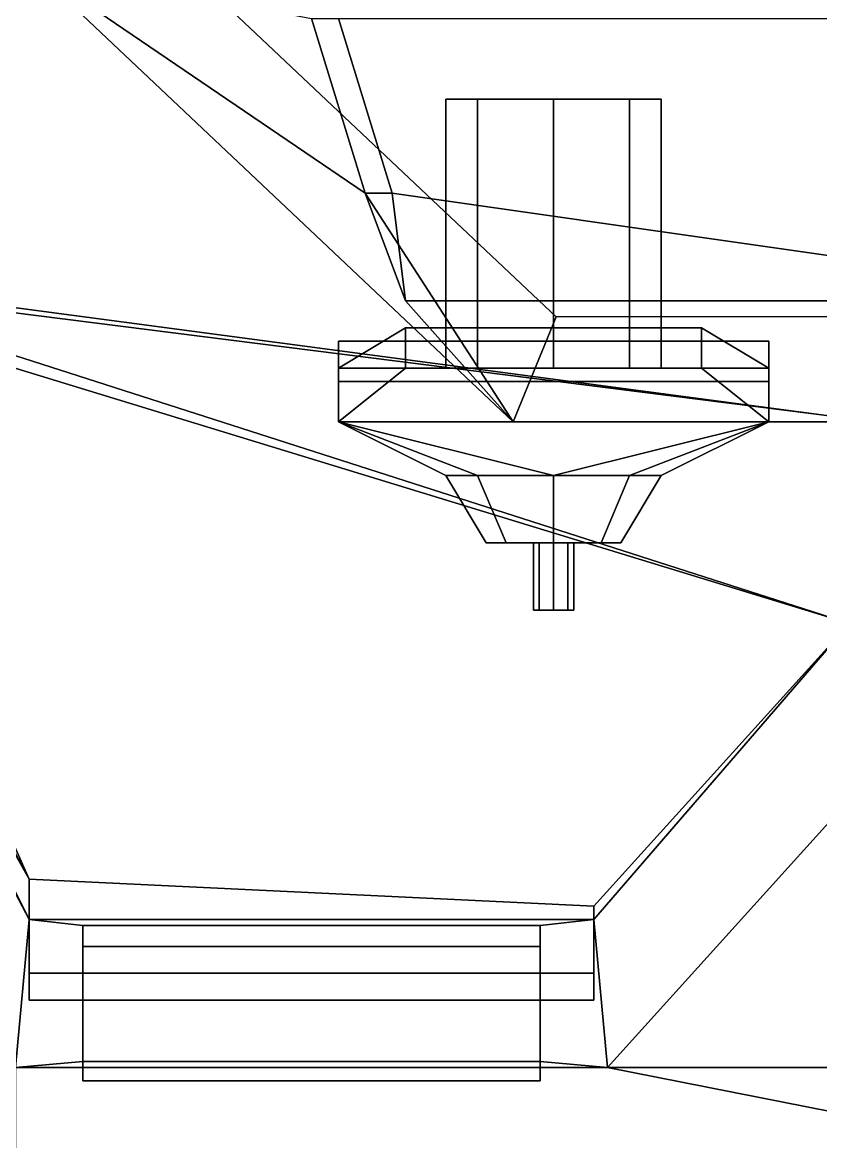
# Model space of a CAD drawing. Header units: millimetres. Extents: x -1.1 to 1.1, y -2.6 to 8.
# Drawn here: x -0.595 to -0.001, y -1.905 to -1.073 of the extents above; entities that cross this region are included whole.
import ezdxf

# ---------------------------------------------------------------- set-up
doc = ezdxf.new("R2010")
doc.units = ezdxf.units.MM
for name, color, linetype in [('base_patch', 6, 'Continuous'), ('sleeve', 5, 'Continuous'), ('turret', 2, 'Continuous')]:
    doc.layers.add(name, color=color, linetype=linetype)

msp = doc.modelspace()

# ---------------------------------------------------------------- linework, layer by layer
for points in [[(-0.65, -2.27, 0.41), (-0.65, 1.97485, 0.41), (0.65, 1.97485, 0.41), (0.65, -2.27, 0.41)], [(-0.83, -1.26, 1.69), (0.83, -1.47, 1.69), (0.83, 0.65, 1.69), (-0.83, 0.65, 1.69)], [(-0.59, -1.71, 1.69), (-0.83, -1.26, 1.69), (-0.83, -1.26, 1.69), (-0.59, -1.74, 1.6)], [(-0.59, -1.74, 1.6), (-0.83, -1.26, 1.69), (-0.83, -1.26, 1.69), (-0.6, -1.85, 1.35)], [(-0.17, -1.73, 1.69), (0.02, -1.52, 1.69), (-0.83, -1.26, 1.69), (-0.59, -1.71, 1.69)], [(0.76, -1.52, 1.69), (0.83, -1.47, 1.69), (-0.83, -1.26, 1.69), (0.02, -1.52, 1.69)], [(0.03, -1.64, 1.35), (0.02, -1.52, 1.69), (-0.17, -1.74, 1.6), (-0.16, -1.85, 1.35)], [(0.02, -1.52, 1.69), (-0.17, -1.73, 1.69), (-0.17, -1.74, 1.6)], [(0.6, -1.85, 1.35), (0.03, -1.64, 1.35), (-0.16, -1.85, 1.35), (0.6, -1.85, 1.35)], [(-0.17, -1.78, 1.68), (-0.17, -1.73, 1.69), (-0.59, -1.71, 1.69), (-0.59, -1.78, 1.68)], [(-0.59, -1.78, 1.68), (-0.59, -1.78, 1.68), (-0.59, -1.71, 1.69), (-0.59, -1.74, 1.6)], [(-0.17, -1.73, 1.69), (-0.17, -1.78, 1.68), (-0.17, -1.74, 1.6)], [(-0.55, -1.8456, 1.36), (-0.55, -1.7444, 1.59), (-0.59, -1.74, 1.6), (-0.6, -1.85, 1.35)], [(-0.21, -1.7444, 1.59), (-0.17, -1.74, 1.6), (-0.59, -1.74, 1.6), (-0.55, -1.7444, 1.59)], [(-0.17, -1.74, 1.6), (-0.17, -1.8, 1.64), (-0.59, -1.8, 1.64), (-0.59, -1.74, 1.6)], [(-0.59, -1.8, 1.64), (-0.59, -1.8, 1.66), (-0.59, -1.78, 1.68), (-0.59, -1.74, 1.6)], [(-0.21, -1.76, 1.59), (-0.21, -1.7444, 1.59), (-0.55, -1.7444, 1.59), (-0.55, -1.76, 1.59)], [(-0.55, -1.86, 1.36), (-0.55, -1.76, 1.59), (-0.55, -1.7444, 1.59), (-0.55, -1.8456, 1.36)], [(-0.16, -1.85, 1.35), (-0.17, -1.74, 1.6), (-0.21, -1.7444, 1.59), (-0.21, -1.8456, 1.36)], [(-0.21, -1.8456, 1.36), (-0.21, -1.7444, 1.59), (-0.21, -1.76, 1.59), (-0.21, -1.86, 1.36)], [(-0.17, -1.78, 1.68), (-0.17, -1.8, 1.66), (-0.17, -1.8, 1.64), (-0.17, -1.74, 1.6)], [(-0.21, -1.86, 1.36), (-0.21, -1.76, 1.59), (-0.55, -1.76, 1.59), (-0.55, -1.86, 1.36)], [(-0.17, -1.8, 1.66), (-0.17, -1.78, 1.68), (-0.59, -1.78, 1.68), (-0.59, -1.8, 1.66)], [(-0.17, -1.8, 1.64), (-0.17, -1.8, 1.66), (-0.59, -1.8, 1.66), (-0.59, -1.8, 1.64)], [(-0.16, -1.85, 1.35), (-0.21, -1.8456, 1.36), (-0.55, -1.8456, 1.36), (-0.6, -1.85, 1.35)], [(-0.21, -1.8456, 1.36), (-0.21, -1.86, 1.36), (-0.55, -1.86, 1.36), (-0.55, -1.8456, 1.36)], [(0.6, -2, 1.3), (-0.16, -1.85, 1.35), (-0.6, -1.85, 1.35), (-0.6, -2, 1.3)], [(0.6, -2, 1.3), (0.6, -1.85, 1.35), (-0.16, -1.85, 1.35), (0.6, -2, 1.3)]]:
    msp.add_3dface(points)
at = {"layer": 'base_patch'}
for points in [[(0.79, 0.65, 1.69), (-0.79, 0.65, 1.69), (-0.79, -1.26, 1.69), (0.79, -1.47, 1.69)], [(-0.79, -1.26, 1.69), (-0.84273, -1.26, 1.65485), (-0.59, -1.71, 1.69)], [(-0.84273, -1.26, 1.65485), (-0.59, -1.74, 1.6), (-0.59, -1.71, 1.69)], [(-0.84273, -1.26, 1.65485), (-0.6, -1.85, 1.35), (-0.59, -1.74, 1.6)], [(0.79, -1.47, 1.69), (-0.79, -1.26, 1.69), (0.02, -1.52, 1.69), (0.76, -1.52, 1.69)], [(0.02, -1.52, 1.69), (-0.79, -1.26, 1.69), (-0.59, -1.71, 1.69), (-0.17, -1.73, 1.69)]]:
    msp.add_3dface(points, dxfattribs=at)
at = {"layer": 'sleeve'}
for points in [[(-0.28, -1.13, 1.96), (-0.25657, -1.13, 1.90343), (-0.25657, -1.33, 1.90343), (-0.28, -1.33, 1.96)], [(-0.25657, -1.13, 2.01657), (-0.28, -1.13, 1.96), (-0.28, -1.33, 1.96), (-0.25657, -1.33, 2.01657)], [(-0.25657, -1.13, 1.90343), (-0.2, -1.13, 1.88), (-0.2, -1.33, 1.88), (-0.25657, -1.33, 1.90343)], [(-0.2, -1.13, 2.04), (-0.25657, -1.13, 2.01657), (-0.25657, -1.33, 2.01657), (-0.2, -1.33, 2.04)], [(-0.2, -1.13, 1.88), (-0.14343, -1.13, 1.90343), (-0.14343, -1.33, 1.90343), (-0.2, -1.33, 1.88)], [(-0.14343, -1.13, 2.01657), (-0.2, -1.13, 2.04), (-0.2, -1.33, 2.04), (-0.14343, -1.33, 2.01657)], [(-0.14343, -1.13, 1.90343), (-0.12, -1.13, 1.96), (-0.12, -1.33, 1.96), (-0.14343, -1.33, 1.90343)], [(-0.12, -1.13, 1.96), (-0.14343, -1.13, 2.01657), (-0.14343, -1.33, 2.01657), (-0.12, -1.33, 1.96)], [(-0.36, -1.33, 2.1), (-0.36, -1.37, 2.1), (-0.31, -1.33, 2.16), (-0.31, -1.3, 2.16)], [(-0.09, -1.3, 2.16), (-0.04, -1.33, 2.1), (-0.36, -1.33, 2.1), (-0.31, -1.3, 2.16)], [(-0.31, -1.3, 2.16), (-0.31, -1.33, 2.16), (-0.09, -1.33, 2.16), (-0.09, -1.3, 2.16)], [(-0.09, -1.33, 2.16), (-0.04, -1.37, 2.1), (-0.04, -1.33, 2.1), (-0.09, -1.3, 2.16)], [(-0.04, -1.33, 1.83), (-0.04, -1.31, 1.8), (-0.36, -1.31, 1.8), (-0.36, -1.33, 1.83)], [(-0.04, -1.31, 1.8), (-0.04, -1.34, 1.78), (-0.36, -1.34, 1.78), (-0.36, -1.31, 1.8)], [(-0.36, -1.31, 1.8), (-0.36, -1.34, 1.78), (-0.36, -1.37, 1.83), (-0.36, -1.33, 1.83)], [(-0.04, -1.37, 1.83), (-0.04, -1.34, 1.78), (-0.04, -1.31, 1.8), (-0.04, -1.33, 1.83)], [(-0.31, -1.33, 2.16), (-0.36, -1.37, 2.1), (-0.04, -1.37, 2.1), (-0.09, -1.33, 2.16)], [(-0.04, -1.33, 2.1), (-0.04, -1.33, 1.83), (-0.36, -1.33, 1.83), (-0.36, -1.33, 2.1)], [(-0.36, -1.33, 1.83), (-0.36, -1.37, 1.83), (-0.36, -1.37, 2.1), (-0.36, -1.33, 2.1)], [(-0.04, -1.37, 2.1), (-0.04, -1.37, 1.83), (-0.04, -1.33, 1.83), (-0.04, -1.33, 2.1)], [(-0.36, -1.37, 1.83), (-0.36, -1.34, 1.78), (-0.04, -1.34, 1.78), (-0.04, -1.37, 1.83)], [(-0.04, -1.37, 1.83), (-0.2, -1.41, 1.88), (-0.36, -1.37, 1.83)], [(-0.2, -1.41, 1.88), (-0.25657, -1.41, 1.90343), (-0.36, -1.37, 1.83)], [(-0.25657, -1.41, 1.90343), (-0.28, -1.41, 1.96), (-0.36, -1.37, 1.83)], [(-0.36, -1.37, 1.83), (-0.28, -1.41, 1.96), (-0.36, -1.37, 2.1)], [(-0.28, -1.41, 1.96), (-0.25657, -1.41, 2.01657), (-0.36, -1.37, 2.1)], [(-0.25657, -1.41, 2.01657), (-0.2, -1.41, 2.04), (-0.36, -1.37, 2.1)], [(-0.36, -1.37, 2.1), (-0.2, -1.41, 2.04), (-0.2, -1.41, 2.04), (-0.04, -1.37, 2.1)], [(-0.14343, -1.41, 1.90343), (-0.2, -1.41, 1.88), (-0.04, -1.37, 1.83)], [(-0.2, -1.41, 2.04), (-0.14343, -1.41, 2.01657), (-0.04, -1.37, 2.1)], [(-0.12, -1.41, 1.96), (-0.14343, -1.41, 1.90343), (-0.04, -1.37, 1.83)], [(-0.14343, -1.41, 2.01657), (-0.12, -1.41, 1.96), (-0.04, -1.37, 2.1)], [(-0.12, -1.41, 1.96), (-0.04, -1.37, 1.83), (-0.04, -1.37, 2.1)], [(-0.25, -1.46, 1.96), (-0.23536, -1.46, 1.99536), (-0.25657, -1.41, 2.01657), (-0.28, -1.41, 1.96)], [(-0.23536, -1.46, 1.92464), (-0.25, -1.46, 1.96), (-0.28, -1.41, 1.96), (-0.25657, -1.41, 1.90343)], [(-0.23536, -1.46, 1.99536), (-0.2, -1.46, 2.01), (-0.2, -1.41, 2.04), (-0.25657, -1.41, 2.01657)], [(-0.2, -1.46, 1.91), (-0.23536, -1.46, 1.92464), (-0.25657, -1.41, 1.90343), (-0.2, -1.41, 1.88)], [(-0.2, -1.46, 2.01), (-0.16464, -1.46, 1.99536), (-0.14343, -1.41, 2.01657), (-0.2, -1.41, 2.04)], [(-0.16464, -1.46, 1.92464), (-0.2, -1.46, 1.91), (-0.2, -1.41, 1.88), (-0.14343, -1.41, 1.90343)], [(-0.16464, -1.46, 1.99536), (-0.15, -1.46, 1.96), (-0.12, -1.41, 1.96), (-0.14343, -1.41, 2.01657)], [(-0.15, -1.46, 1.96), (-0.16464, -1.46, 1.92464), (-0.14343, -1.41, 1.90343), (-0.12, -1.41, 1.96)], [(-0.25, -1.46, 1.96), (-0.23536, -1.46, 1.92464), (-0.21061, -1.46, 1.94939), (-0.215, -1.46, 1.96)], [(-0.23536, -1.46, 1.99536), (-0.25, -1.46, 1.96), (-0.215, -1.46, 1.96), (-0.21061, -1.46, 1.97061)], [(-0.23536, -1.46, 1.92464), (-0.2, -1.46, 1.91), (-0.2, -1.46, 1.945), (-0.21061, -1.46, 1.94939)], [(-0.2, -1.46, 2.01), (-0.23536, -1.46, 1.99536), (-0.21061, -1.46, 1.97061), (-0.2, -1.46, 1.975)], [(-0.215, -1.46, 1.96), (-0.21061, -1.46, 1.94939), (-0.21061, -1.51, 1.94939), (-0.215, -1.51, 1.96)], [(-0.21061, -1.46, 1.97061), (-0.215, -1.46, 1.96), (-0.215, -1.51, 1.96), (-0.21061, -1.51, 1.97061)], [(-0.21061, -1.46, 1.94939), (-0.2, -1.46, 1.945), (-0.2, -1.51, 1.945), (-0.21061, -1.51, 1.94939)], [(-0.2, -1.46, 1.975), (-0.21061, -1.46, 1.97061), (-0.21061, -1.51, 1.97061), (-0.2, -1.51, 1.975)], [(-0.16464, -1.46, 1.99536), (-0.2, -1.46, 2.01), (-0.2, -1.46, 1.975), (-0.18939, -1.46, 1.97061)], [(-0.2, -1.46, 1.91), (-0.16464, -1.46, 1.92464), (-0.18939, -1.46, 1.94939), (-0.2, -1.46, 1.945)], [(-0.2, -1.46, 1.945), (-0.18939, -1.46, 1.94939), (-0.18939, -1.51, 1.94939), (-0.2, -1.51, 1.945)], [(-0.18939, -1.46, 1.97061), (-0.2, -1.46, 1.975), (-0.2, -1.51, 1.975), (-0.18939, -1.51, 1.97061)], [(-0.15, -1.46, 1.96), (-0.16464, -1.46, 1.99536), (-0.18939, -1.46, 1.97061), (-0.185, -1.46, 1.96)], [(-0.16464, -1.46, 1.92464), (-0.15, -1.46, 1.96), (-0.185, -1.46, 1.96), (-0.18939, -1.46, 1.94939)], [(-0.18939, -1.46, 1.94939), (-0.185, -1.46, 1.96), (-0.185, -1.51, 1.96), (-0.18939, -1.51, 1.94939)], [(-0.185, -1.46, 1.96), (-0.18939, -1.46, 1.97061), (-0.18939, -1.51, 1.97061), (-0.185, -1.51, 1.96)], [(-0.215, -1.51, 1.96), (-0.18939, -1.51, 1.97061), (-0.2, -1.51, 1.975), (-0.21061, -1.51, 1.97061)], [(-0.21061, -1.51, 1.94939), (-0.185, -1.51, 1.96), (-0.18939, -1.51, 1.97061), (-0.215, -1.51, 1.96)], [(-0.2, -1.51, 1.945), (-0.18939, -1.51, 1.94939), (-0.185, -1.51, 1.96), (-0.21061, -1.51, 1.94939)]]:
    msp.add_3dface(points, dxfattribs=at)
at = {"layer": 'turret'}
for points in [[(-0.522, -0.986, 1.69), (-0.59, -1.03, 1.71), (-0.23, -1.37, 1.71), (-0.198, -1.292, 1.69)], [(-0.59, -1.03, 1.71), (-0.34, -1.2, 2.1419), (-0.23, -1.37, 1.71)], [(-0.59, -1.03, 1.71), (-0.38, -1.07, 2.21), (-0.34, -1.2, 2.1419), (-0.59, -1.03, 1.71)], [(-0.38, -1.07, 2.21), (-0.36, -1.07, 2.22), (-0.32, -1.2, 2.1519), (-0.34, -1.2, 2.1419)], [(0.24, -1.28, 2.11), (-0.32, -1.2, 2.1519), (-0.36, -1.07, 2.22), (0.38, -1.07, 2.22)], [(-0.34, -1.2, 2.1419), (-0.31, -1.28, 2.11), (-0.23, -1.37, 1.71)], [(-0.34, -1.2, 2.1419), (-0.32, -1.2, 2.1519), (-0.31, -1.28, 2.11)], [(-0.32, -1.2, 2.1519), (0.24, -1.28, 2.11), (-0.31, -1.28, 2.11)], [(0.29, -1.37, 1.71), (-0.23, -1.37, 1.71), (-0.31, -1.28, 2.11), (0.24, -1.28, 2.11)], [(-0.198, -1.292, 1.69), (-0.23, -1.37, 1.71), (0.29, -1.37, 1.71), (0.27, -1.292, 1.69)]]:
    msp.add_3dface(points, dxfattribs=at)

doc.saveas('drawing.dxf')
